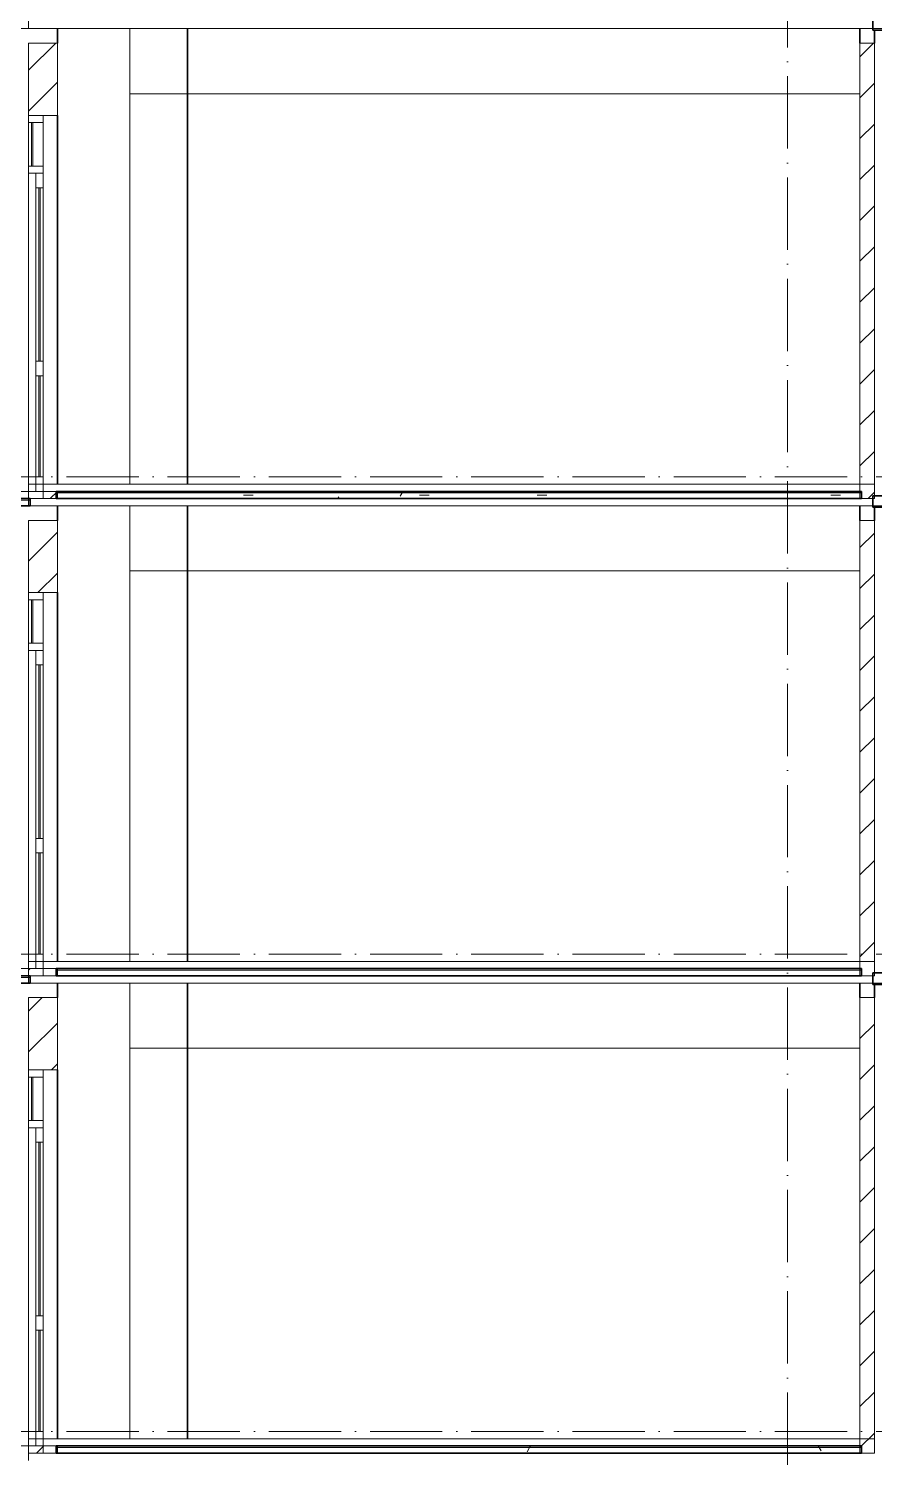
# Model space of a CAD drawing. Header units: millimetres. Extents: x -4940 to 55609, y -15283 to 93540.
# Drawn here: x 1100 to 6950, y 25000 to 34900 of the extents above; entities that cross this region are included whole.
import ezdxf

# ---------------------------------------------------------------- set-up
doc = ezdxf.new("R2010")
doc.units = ezdxf.units.MM
doc.linetypes.add('Grid Line', pattern=[14, 10, -2, 0, -2])
for name, color, linetype, lineweight in [('A-FLOR-MCUT', 3, 'Continuous', 9), ('CUA', 31, 'Continuous', 9), ('HATCH-TUONG', 152, 'Continuous', 9), ('NET CAT', 3, 'Continuous', 5), ('NET CATConcrete', 3, 'Continuous', 5), ('NET-CAT', 3, 'Continuous', 9), ('NET-THAY', 2, 'Continuous', 15), ('TRUC', 225, 'Continuous', 5)]:
    doc.layers.add(name, color=color, linetype=linetype, lineweight=lineweight)
pattern_1 = [(0, (21278.48, 39800), (1625.6, 406.4), [67.056, -1152.144, 67.056, -1152.144, -6502.4]), (0, (21278.48, 39800), (1625.6, 406.4), [-2438.4, 67.056, -2371.344, 67.056, -1152.144, -2844.8]), (0, (21278.48, 39800), (1625.6, 406.4), [-6096, 67.056, -745.744, 67.056, -1964.944]), (120, (21888.08, 40003.2), (-1164.753, 1204.611), [67.056, -1152.144, 67.056, -7654.544]), (120, (21888.08, 40003.2), (-1164.753, 1204.611), [-1286.256, -1152.144, 67.056, -2371.344, -4064]), (120, (21888.08, 40003.2), (-1164.753, 1204.611), [-4876.8, 67.056, -1152.144, 67.056, -2777.744]), (120, (21888.08, 40003.2), (-1164.753, 1204.611), [-6163.056, -745.744, 67.056, -1964.944]), (240, (22091.28, 40816), (-460.847, -1611.011), [67.056, -1152.144, 67.056, -7654.544]), (240, (22091.28, 40816), (-460.847, -1611.011), [-1286.256, -1152.144, 67.056, -2371.344, -4064]), (240, (22091.28, 40816), (-460.847, -1611.011), [-4876.8, 67.056, -1152.144, 67.056, -2777.744]), (240, (22091.28, 40816), (-460.847, -1611.011), [-6163.056, -745.744, 67.056, -1964.944])]
pattern_2 = [(45, (21278.48, 39800), (-141.4214, 141.4214), [])]

# ---------------------------------------------------------------- blocks, each defined once
blk = doc.blocks.new('CUA LO GIA - DB6-202766-MẶT CẮT A-A')
at = {"layer": 'CUA', "color": 130}
for p, q in [((1099.9, 24400), (1099.9, 24350)), ((1199.9, 24400), (1099.9, 24400)), ((1199.9, 24350), (1199.9, 24400)), ((1099.9, 24350), (1199.9, 24350)), ((1099.9, 24050), (1099.9, 24350)), ((1119.9, 24350), (1119.9, 24050)), ((1129.9, 24350), (1119.9, 24350)), ((1129.9, 24050), (1129.9, 24350)), ((1199.9, 24050), (1199.9, 24350)), ((1099.9, 24050), (1099.9, 24000)), ((1199.9, 24050), (1099.9, 24050)), ((1099.9, 24000), (1199.9, 24000)), ((1099.9, 21850), (1099.9, 24000)), ((1119.9, 24050), (1129.9, 24050)), ((1199.9, 24000), (1149.9, 24000)), ((1149.9, 24000), (1149.9, 23900)), ((1199.9, 24000), (1199.9, 24050)), ((1199.9, 23900), (1199.9, 24000)), ((1149.9, 23900), (1199.9, 23900)), ((1149.9, 23900), (1149.9, 22700)), ((1169.9, 23900), (1169.9, 22700)), ((1179.9, 23900), (1169.9, 23900)), ((1179.9, 22700), (1179.9, 23900)), ((1199.9, 23900), (1199.9, 22700)), ((1199.9, 22700), (1149.9, 22700)), ((1149.9, 22700), (1149.9, 22600)), ((1169.9, 22700), (1179.9, 22700)), ((1199.9, 22600), (1199.9, 22700)), ((1149.9, 22600), (1199.9, 22600)), ((1149.9, 22600), (1149.9, 21900)), ((1169.9, 22600), (1169.9, 21900)), ((1179.9, 22600), (1169.9, 22600)), ((1179.9, 21900), (1179.9, 22600)), ((1199.9, 22600), (1199.9, 21900)), ((1199.9, 21900), (1149.9, 21900)), ((1149.9, 21900), (1149.9, 21800)), ((1169.9, 21900), (1179.9, 21900)), ((1199.9, 21800), (1199.9, 21900)), ((1099.9, 21800), (1099.9, 21750)), ((1199.9, 21800), (1099.9, 21800)), ((1149.9, 21800), (1199.9, 21800)), ((1199.9, 21750), (1199.9, 21800)), ((1099.9, 21750), (1199.9, 21750))]:
    blk.add_line(p, q, dxfattribs=at)
blk = doc.blocks.new('ALC1807-ASCENT PLAZA-TANG DIEN HINH-TANG 5_rvt-2-MẶT CẮT A-A')
at = {"layer": 'HATCH-TUONG'}
h = blk.add_hatch(dxfattribs=at)
h.set_pattern_fill('FP_10', color=130, style=0, pattern_type=2)
h.set_pattern_definition(pattern_2)
h.paths.add_polyline_path([(1299.9, 25050), (1299.9, 25100), (1099.9, 25100), (1099.9, 25050), (1148.8, 25050)], flags=0)
h.paths.add_polyline_path([(1099.9, 27700), (1299.9, 27700), (1299.9, 28200), (1099.9, 28200), (1099.9, 27707.3)], flags=0)
h = blk.add_hatch(dxfattribs=at)
h.set_pattern_fill('FP_10', color=130, style=0, pattern_type=2)
h.set_pattern_definition(pattern_2)
h.paths.add_polyline_path([(6949.9, 25050), (6949.9, 28200), (6849.9, 28200), (6849.9, 25050)], flags=0)
at = {"layer": 'NET CAT', "lineweight": 9}
h = blk.add_hatch(dxfattribs=at)
h.set_pattern_fill('FP_9', color=130, style=0, pattern_type=2)
h.set_pattern_definition(pattern_1)
h.paths.add_polyline_path([(6859.9, 25090), (6859.9, 25100), (1289.9, 25100), (1289.9, 25090), (6425.5, 25090)], flags=0)
h = blk.add_hatch(dxfattribs=at)
h.set_pattern_fill('FP_9', color=130, style=0, pattern_type=2)
h.set_pattern_definition(pattern_1)
h.paths.add_polyline_path([(6425.5, 25050), (6859.9, 25050), (6859.9, 25090), (1289.9, 25090), (1289.9, 25050), (4801.9, 25050)], flags=0)
at = {"layer": 'A-FLOR-MCUT', "color": 130}
blk.add_line((6859.9, 25090), (1289.9, 25090), dxfattribs=at)
at = {"layer": 'NET-CAT', "color": 130}
for p, q in [((1099.9, 28200), (1099.9, 27700)), ((1299.9, 28200), (1099.9, 28200)), ((1299.9, 27700), (1299.9, 28200)), ((6949.9, 28200), (6849.9, 28200)), ((6849.9, 28200), (6849.9, 25050)), ((6949.9, 25050), (6949.9, 28200)), ((1099.9, 27700), (1299.9, 27700)), ((1099.9, 25100), (1099.9, 25050)), ((1299.9, 25100), (1099.9, 25100)), ((1099.9, 25050), (1299.9, 25050)), ((1299.9, 25050), (1299.9, 25100)), ((6849.9, 25050), (6949.9, 25050))]:
    blk.add_line(p, q, dxfattribs=at)
at = {"layer": 'NET-CAT', "color": 50, "lineweight": 35}
for p, q in [((6859.9, 25100), (1289.9, 25100)), ((1289.9, 25100), (1289.9, 25050)), ((1289.9, 25050), (6859.9, 25050)), ((6859.9, 25050), (6859.9, 25100))]:
    blk.add_line(p, q, dxfattribs=at)
at = {"layer": 'NET-THAY', "color": 50, "lineweight": 35}
for p, q in [((1299.9, 28300), (1299.9, 28200)), ((2199.9, 28300), (2199.9, 25150)), ((6849.9, 28200), (6849.9, 28300)), ((6949.9, 28290), (6949.9, 28200)), ((1299.9, 27700), (1299.9, 25150))]:
    blk.add_line(p, q, dxfattribs=at)
at = {"color": 50, "lineweight": 35}
blk.add_blockref('CUA LO GIA - DB6-202766-MẶT CẮT A-A', (0, 3300), dxfattribs=at)
blk = doc.blocks.new('ALC1807-ASCENT PLAZA-TANG DIEN HINH-TANG 5_rvt-3-MẶT CẮT A-A')
at = {"layer": 'HATCH-TUONG'}
h = blk.add_hatch(dxfattribs=at)
h.set_pattern_fill('FP_10', color=130, style=0, pattern_type=2)
h.set_pattern_definition(pattern_2)
h.paths.add_polyline_path([(1099.9, 28350), (1299.9, 28350), (1299.9, 28400), (1099.9, 28400)], flags=0)
h.paths.add_polyline_path([(1099.9, 31000), (1299.9, 31000), (1299.9, 31500), (1099.9, 31500), (1099.9, 31038.6)], flags=0)
h = blk.add_hatch(dxfattribs=at)
h.set_pattern_fill('FP_10', color=130, style=0, pattern_type=2)
h.set_pattern_definition(pattern_2)
h.paths.add_polyline_path([(6949.9, 28350), (6949.9, 31500), (6849.9, 31500), (6849.9, 28350)], flags=0)
at = {"layer": 'A-FLOR-MCUT', "color": 130}
for p, q in [((1109.9, 28340), (99.9, 28340)), ((6859.9, 28390), (1289.9, 28390))]:
    blk.add_line(p, q, dxfattribs=at)
at = {"layer": 'NET-CAT', "color": 130}
for p, q in [((1099.9, 31500), (1099.9, 31000)), ((1299.9, 31500), (1099.9, 31500)), ((1299.9, 31000), (1299.9, 31500)), ((6949.9, 31500), (6849.9, 31500)), ((6849.9, 31500), (6849.9, 28350)), ((6949.9, 28350), (6949.9, 31500)), ((1099.9, 31000), (1299.9, 31000)), ((1099.9, 28400), (1099.9, 28350)), ((1299.9, 28400), (1099.9, 28400)), ((1099.9, 28350), (1299.9, 28350)), ((1299.9, 28350), (1299.9, 28400)), ((6849.9, 28350), (6949.9, 28350))]:
    blk.add_line(p, q, dxfattribs=at)
at = {"layer": 'NET-CAT', "color": 50, "lineweight": 35}
for p, q in [((1109.9, 28350), (99.9, 28350)), ((1109.9, 28300), (1109.9, 28350)), ((6859.9, 28400), (1289.9, 28400)), ((1289.9, 28400), (1289.9, 28350)), ((1289.9, 28350), (6859.9, 28350)), ((6859.9, 28350), (6859.9, 28400)), ((8849.9, 28370), (6939.9, 28370)), ((6939.9, 28370), (6939.9, 28290)), ((99.9, 28300), (1109.9, 28300)), ((6939.9, 28290), (8849.9, 28290))]:
    blk.add_line(p, q, dxfattribs=at)
at = {"layer": 'NET-THAY', "color": 50, "lineweight": 35}
for p, q in [((1299.9, 31600), (1299.9, 31500)), ((2199.9, 31600), (2199.9, 28450)), ((6849.9, 31500), (6849.9, 31600)), ((6949.9, 31590), (6949.9, 31500)), ((1299.9, 31000), (1299.9, 28450))]:
    blk.add_line(p, q, dxfattribs=at)
at = {"color": 50, "lineweight": 35}
blk.add_blockref('CUA LO GIA - DB6-202766-MẶT CẮT A-A', (0, 6600), dxfattribs=at)
blk = doc.blocks.new('ALC1807-ASCENT PLAZA-TANG DIEN HINH-TANG 5_rvt-4-MẶT CẮT A-A')
at = {"layer": 'HATCH-TUONG'}
h = blk.add_hatch(dxfattribs=at)
h.set_pattern_fill('FP_10', color=130, style=0, pattern_type=2)
h.set_pattern_definition(pattern_2)
h.paths.add_polyline_path([(1099.9, 31650), (1299.9, 31650), (1299.9, 31700), (1099.9, 31700)], flags=0)
h.paths.add_polyline_path([(1099.9, 34300), (1299.9, 34300), (1299.9, 34800), (1099.9, 34800), (1099.9, 34369.9)], flags=0)
h = blk.add_hatch(dxfattribs=at)
h.set_pattern_fill('FP_10', color=130, style=0, pattern_type=2)
h.set_pattern_definition(pattern_2)
h.paths.add_polyline_path([(6949.9, 31650), (6949.9, 34800), (6849.9, 34800), (6849.9, 31650)], flags=0)
at = {"layer": 'NET CAT', "lineweight": 9}
h = blk.add_hatch(dxfattribs=at)
h.set_pattern_fill('FP_9', color=130, style=0, pattern_type=2)
h.set_pattern_definition(pattern_1)
h.paths.add_polyline_path([(6859.9, 31690), (6859.9, 31700), (1289.9, 31700), (1289.9, 31690), (6425.5, 31690)], flags=0)
h = blk.add_hatch(dxfattribs=at)
h.set_pattern_fill('FP_9', color=130, style=0, pattern_type=2)
h.set_pattern_definition(pattern_1)
h.paths.add_polyline_path([(6425.5, 31650), (6859.9, 31650), (6859.9, 31690), (1289.9, 31690), (1289.9, 31650), (4801.9, 31650)], flags=0)
at = {"layer": 'A-FLOR-MCUT', "color": 130}
for p, q in [((6859.9, 31690), (1289.9, 31690)), ((1109.9, 31640), (99.9, 31640))]:
    blk.add_line(p, q, dxfattribs=at)
at = {"layer": 'NET-CAT', "color": 130}
for p, q in [((1099.9, 34800), (1099.9, 34300)), ((1299.9, 34800), (1099.9, 34800)), ((1299.9, 34300), (1299.9, 34800)), ((6949.9, 34800), (6849.9, 34800)), ((6849.9, 34800), (6849.9, 31650)), ((6949.9, 31650), (6949.9, 34800)), ((1099.9, 34300), (1299.9, 34300)), ((1099.9, 31700), (1099.9, 31650)), ((1299.9, 31700), (1099.9, 31700)), ((1299.9, 31650), (1299.9, 31700)), ((1099.9, 31650), (1299.9, 31650)), ((6849.9, 31650), (6949.9, 31650))]:
    blk.add_line(p, q, dxfattribs=at)
at = {"layer": 'NET-CAT', "color": 50, "lineweight": 35}
for p, q in [((6859.9, 31700), (1289.9, 31700)), ((1289.9, 31700), (1289.9, 31650)), ((6859.9, 31650), (6859.9, 31700)), ((1109.9, 31650), (99.9, 31650)), ((99.9, 31600), (1109.9, 31600)), ((1109.9, 31600), (1109.9, 31650)), ((1289.9, 31650), (6859.9, 31650)), ((8849.9, 31670), (6939.9, 31670)), ((6939.9, 31670), (6939.9, 31590)), ((6939.9, 31590), (8849.9, 31590))]:
    blk.add_line(p, q, dxfattribs=at)
at = {"layer": 'NET-THAY', "color": 50, "lineweight": 35}
for p, q in [((1299.9, 34900), (1299.9, 34800)), ((2199.9, 34900), (2199.9, 31750)), ((6849.9, 34800), (6849.9, 34900)), ((6949.9, 34890), (6949.9, 34800)), ((1299.9, 34300), (1299.9, 31750))]:
    blk.add_line(p, q, dxfattribs=at)
at = {"color": 50, "lineweight": 35}
blk.add_blockref('CUA LO GIA - DB6-202766-MẶT CẮT A-A', (0, 9900), dxfattribs=at)
blk = doc.blocks.new('ALC1807-ASCENT PLAZA-TANG DIEN HINH-TANG 5_rvt-5-MẶT CẮT A-A')
at = {"layer": 'NET-CAT', "color": 50, "lineweight": 35}
for p, q in [((6939.9, 34970), (6939.9, 34890)), ((6939.9, 34890), (8849.9, 34890))]:
    blk.add_line(p, q, dxfattribs=at)

msp = doc.modelspace()

# ---------------------------------------------------------------- linework, layer by layer
at = {"layer": 'NET CAT'}
for p, q in [((1799.9, 31750), (1799.9, 34900)), ((1799.9, 28450), (1799.9, 31600)), ((1799.9, 25150), (1799.9, 28300))]:
    msp.add_line(p, q, dxfattribs=at)
at = {"layer": 'NET CATConcrete'}
for p, q in [((1799.9, 34450), (6849.9, 34450)), ((1799.9, 31150), (6849.9, 31150)), ((1799.9, 27850), (6849.9, 27850))]:
    msp.add_line(p, q, dxfattribs=at)
at = {"layer": 'NET-CAT', "lineweight": 15}
for p, q in [((1099.9, 34900), (1099.9, 35050)), ((299.9, 34900), (11299.9, 34900)), ((1099.9, 31700), (-0.1, 31700)), ((6949.9, 31750), (1099.9, 31750)), ((1099.9, 31600), (1099.9, 31750)), ((299.9, 31600), (11299.9, 31600)), ((6949.9, 28450), (1099.9, 28450)), ((1099.9, 28300), (1099.9, 28450)), ((1099.9, 28400), (-0.1, 28400)), ((299.9, 28300), (11299.9, 28300)), ((6949.9, 25150), (1099.9, 25150)), ((1099.9, 25000), (1099.9, 25150)), ((1099.9, 25100), (-0.1, 25100))]:
    msp.add_line(p, q, dxfattribs=at)
at = {"layer": 'TRUC', "linetype": 'Grid Line', "ltscale": 50}
for p, q in [((6349.9, -12136), (6349.9, 93540.4)), ((-4939.7, 31800), (51521, 31800)), ((-4939.7, 28500), (51521, 28500)), ((-4939.7, 25200), (51521, 25200))]:
    msp.add_line(p, q, dxfattribs=at)

# ---------------------------------------------------------------- block references
at = {"lineweight": 5}
for name in ['ALC1807-ASCENT PLAZA-TANG DIEN HINH-TANG 5_rvt-5-MẶT CẮT A-A', 'ALC1807-ASCENT PLAZA-TANG DIEN HINH-TANG 5_rvt-4-MẶT CẮT A-A', 'ALC1807-ASCENT PLAZA-TANG DIEN HINH-TANG 5_rvt-3-MẶT CẮT A-A', 'ALC1807-ASCENT PLAZA-TANG DIEN HINH-TANG 5_rvt-2-MẶT CẮT A-A']:
    msp.add_blockref(name, (0, 0), dxfattribs=at)

doc.saveas('drawing.dxf')
